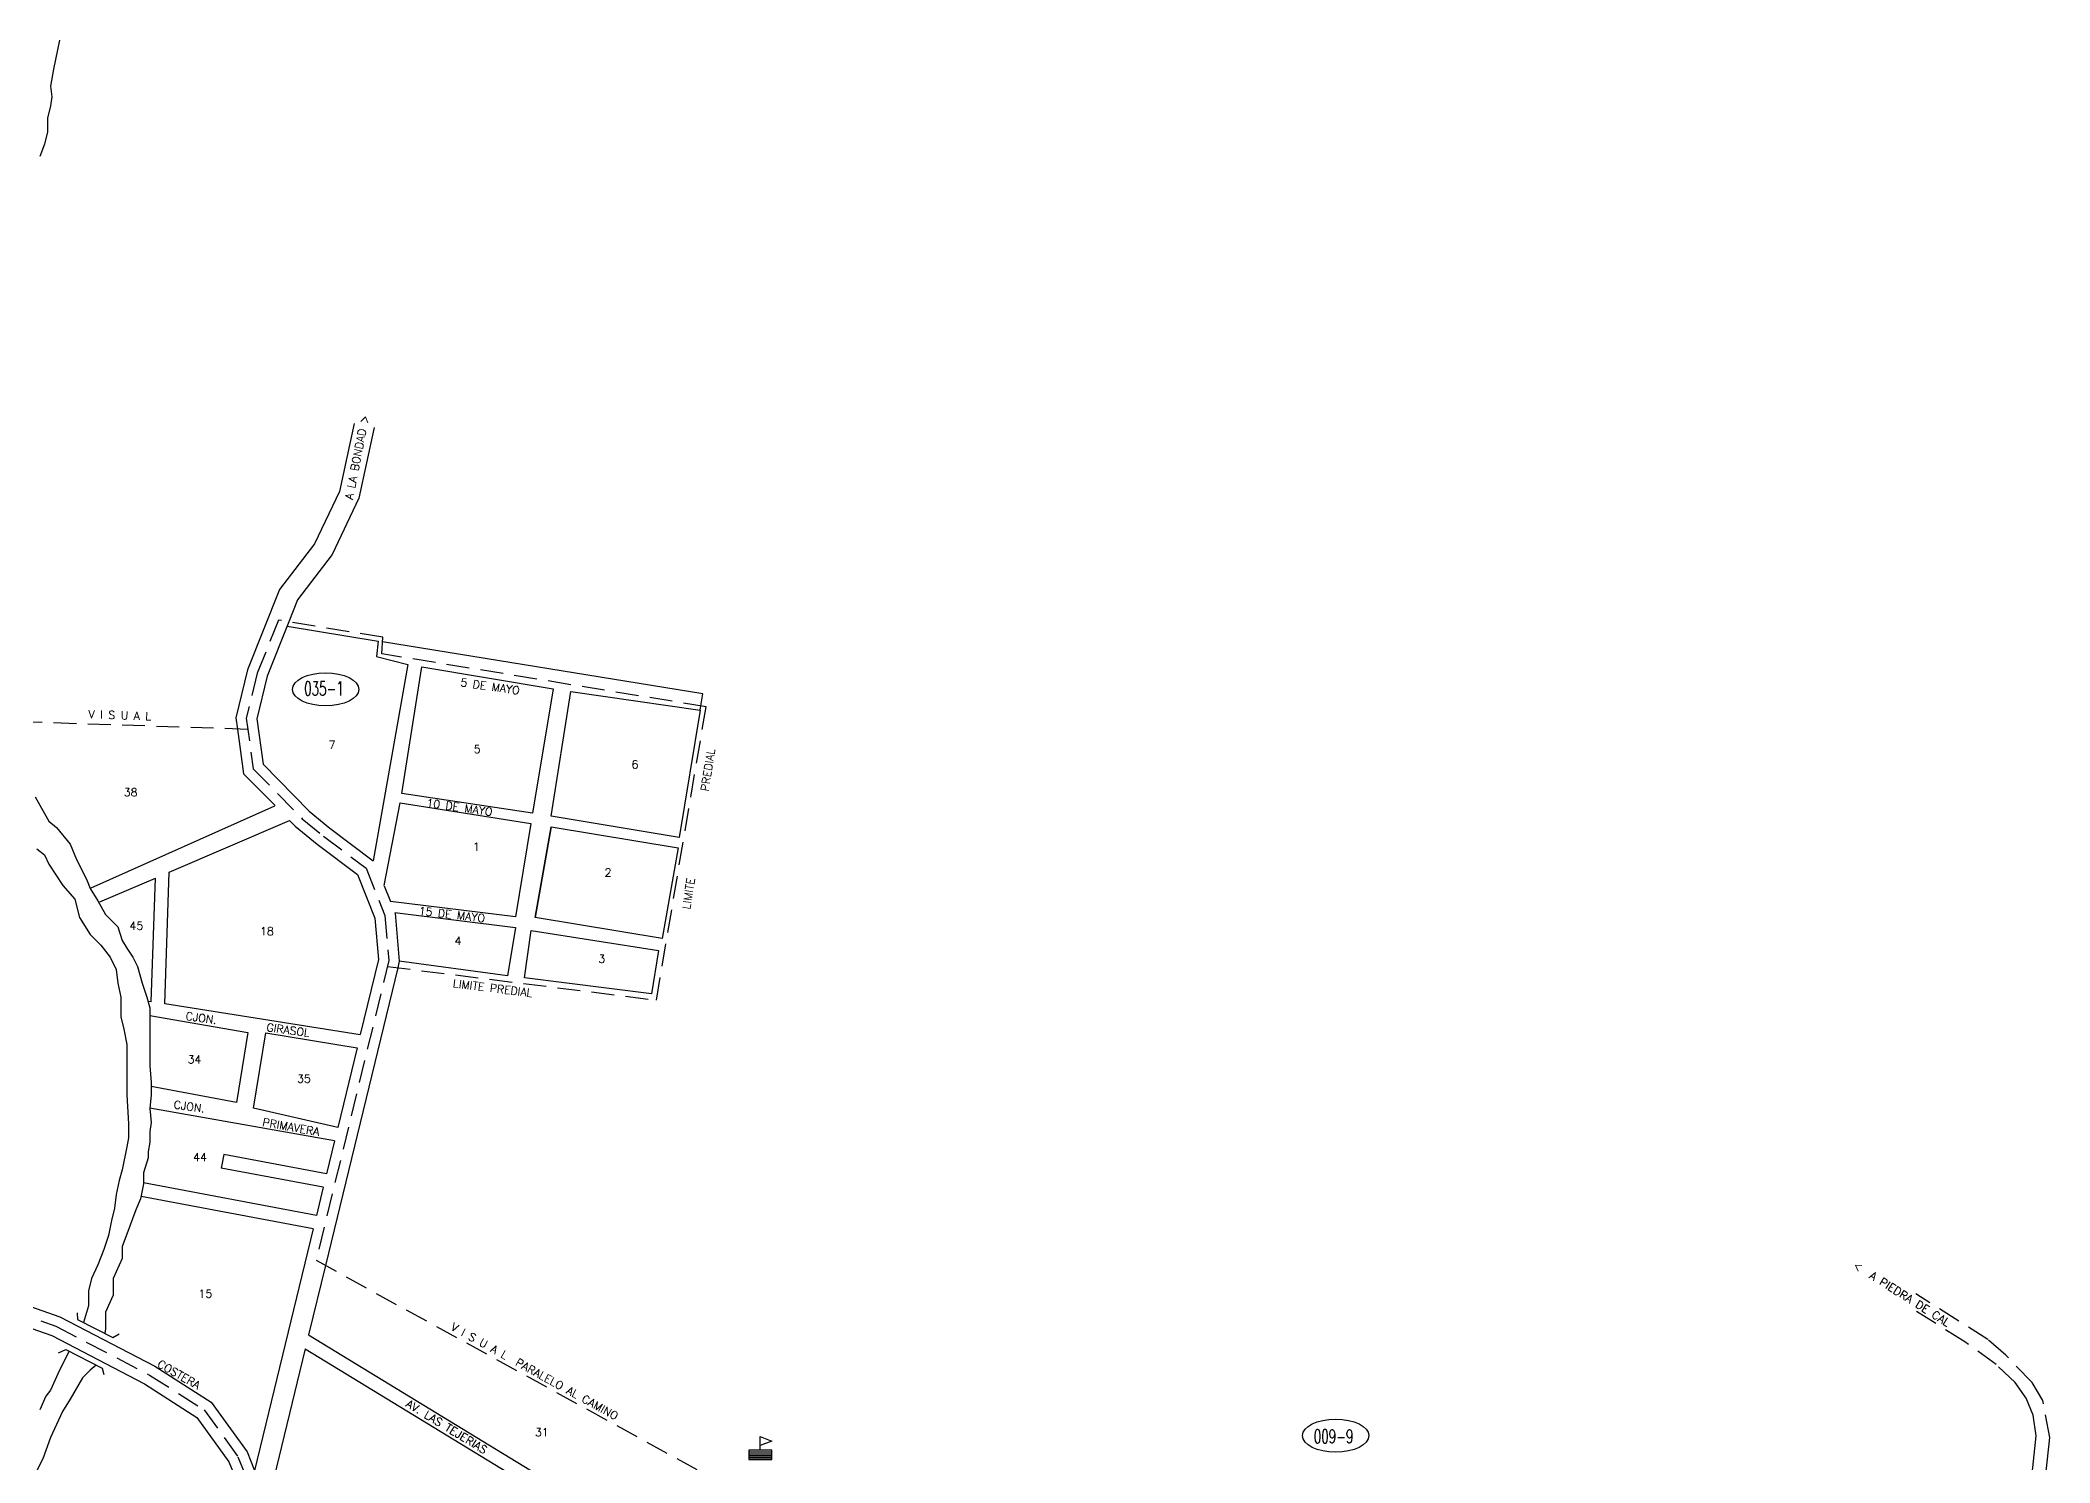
# Model space of a CAD drawing. Extents: x 400988 to 407997, y 1792700 to 1796871.
# Drawn here: x 405457 to 407215, y 1795417 to 1796661 of the extents above; entities that cross this region are included whole.
import ezdxf

# ---------------------------------------------------------------- set-up
doc = ezdxf.new("R2010")
doc.units = 0
doc.header["$LTSCALE"] = 80
doc.header["$MEASUREMENT"] = 0
doc.linetypes.add('HIDDEN', pattern=[0.375, 0.25, -0.125])
doc.layers.get('0').update_dxf_attribs({"linetype": 'CONTINUOUS'})
for name, color, linetype in [('4', 9, 'CONTINUOUS'), ('6', 10, 'CONTINUOUS'), ('9', 5, 'CONTINUOUS'), ('A', 3, 'CONTINUOUS'), ('C', 1, 'CONTINUOUS'), ('D', 6, 'CONTINUOUS'), ('F', 15, 'CONTINUOUS')]:
    doc.layers.add(name, color=color, linetype=linetype)
doc.styles.add('ROMANS', font='ROMANS', dxfattribs={"height": 7})

# ---------------------------------------------------------------- blocks, each defined once
blk = doc.blocks.new('ELL')
blk.add_circle((0, 0), 1)
blk = doc.blocks.new('ESC')
for p, q in [((0, -2), (0, 10)), ((0, 10), (10, 6)), ((10, 6), (0, 2)), ((-10, -3.5), (10, -3.5)), ((-10, -5), (10, -5)), ((-10, -6.5), (10, -6.5)), ((-10, -8), (10, -8)), ((-10, -9.5), (10, -9.5))]:
    blk.add_line(p, q)
blk.add_lwpolyline([(-10, -2), (-10, -10), (10, -10), (10, -2)], close=True)

msp = doc.modelspace()

# ---------------------------------------------------------------- linework, layer by layer
at = {"layer": '4', "color": 9, "linetype": 'HIDDEN'}
for points in [[(405665.799651, 1796153.923467), (405647.344922, 1796107.600008), (405637.718721, 1796068.174792), (405643.884694, 1796023.853646), (405686.641384, 1795980.305571), (405705.268058, 1795965.01037), (405742.466187, 1795937.033592), (405759.031432, 1795895.546946), (405762.473344, 1795856.397826), (405698.839352, 1795594.070004)], [(405761.18357, 1795851.0808), (405996.478165, 1795821.662892), (406039.980682, 1796078.199533), (405756.308017, 1796124.430518), (405757.21432, 1796138.934356), (405665.799651, 1796153.923467)], [(405639.077362, 1796058.408851), (405425.865634, 1796065.404087)], [(405252.132318, 1795698.110722), (405270.247374, 1795639.429973), (405302.273477, 1795608.729133), (405344.698851, 1795580.862793), (405471.146684, 1795536.468113), (405553.107712, 1795493.748327), (405600.815551, 1795463.378804), (405630.448908, 1795422.168254), (405637.897766, 1795403.958869)], [(405698.839352, 1795594.070004), (406097.465691, 1795375.027424), (406073.758137, 1795337.902801), (406328.099833, 1795179.553128)]]:
    msp.add_lwpolyline(points, dxfattribs=at)
at = {"layer": '6', "color": 10}
for p, q in [((406037, 1796089.375), (405756.8125, 1796135)), ((406035.34375, 1796079), (406037, 1796089.375))]:
    msp.add_line(p, q, dxfattribs=at)
for points in [[(405732.063227, 1796325.798611), (405719.148372, 1796266.493118), (405697.469477, 1796220.744188), (405666.758199, 1796180.647304), (405638.751054, 1796110.346202), (405628.56754, 1796068.638443), (405629.949019, 1796058.708342)], [(405749.739554, 1796322.375076), (405736.297441, 1796260.6484), (405712.919024, 1796211.312969), (405682.559939, 1796171.675912), (405674.89353, 1796152.432359)], [(405770.171975, 1795849.957017), (405707.011119, 1795589.579671)], [(407190.125, 1795321.75), (407192.53125, 1795338.375), (407203.4375, 1795440.5)], [(407201.0625, 1795313.5), (407201.71875, 1795318), (407204.4375, 1795336.875), (407215.375, 1795439.25)]]:
    msp.add_lwpolyline(points, dxfattribs=at)
at = {"layer": '6', "color": 10, "linetype": 'HIDDEN'}
for points in [[(407215.374, 1795439.202), (407209.281478, 1795471.365218), (407199.850881, 1795487.096843), (407176.798313, 1795511.218668), (407161.080652, 1795524.852743), (407098.210011, 1795564.706193)], [(407203.442, 1795440.476), (407200.898725, 1795458.779918), (407194.611661, 1795473.462768), (407185.181065, 1795487.096843), (407168.415561, 1795502.828468), (407141.171616, 1795522.755193), (407096.114323, 1795551.072118)]]:
    msp.add_lwpolyline(points, dxfattribs=at)
at = {"layer": '9', "color": 5}
for points in [[(405474.449653, 1796661.128827), (405469.105989, 1796635.728346), (405466.434157, 1796621.022805), (405467.770073, 1796611.664734), (405466.434157, 1796603.643529), (405463.762325, 1796592.94859), (405463.762325, 1796580.916784), (405461.090492, 1796570.221845), (405457.082744, 1796559.526906)], [(405453.080085, 1795999.432245), (405461.098126, 1795984.726704), (405465.107147, 1795978.042367), (405471.788848, 1795972.694898), (405483.81591, 1795957.989356), (405489.16127, 1795944.620683), (405493.170291, 1795936.599478), (405498.515652, 1795925.904539), (405501.188332, 1795919.220203), (405507.870033, 1795908.525263), (405514.551734, 1795896.493457), (405525.242456, 1795885.798518), (405529.251476, 1795873.766712), (405533.260497, 1795867.082375), (405538.605858, 1795859.06117), (405542.614878, 1795851.039966), (405546.623899, 1795836.334425), (405550.632919, 1795824.302619), (405553.3056, 1795814.944547), (405553.3056, 1795802.912741), (405553.3056, 1795793.554669), (405553.3056, 1795781.522862), (405553.3056, 1795773.501658), (405553.3056, 1795764.143587), (405554.64194, 1795749.438045), (405554.64194, 1795738.743106), (405553.3056, 1795726.7113), (405554.64194, 1795714.679494), (405553.3056, 1795706.658289), (405553.3056, 1795697.300218), (405551.96926, 1795689.279013)], [(405454.416425, 1795953.978754), (405461.098126, 1795948.631285), (405465.107147, 1795940.610081), (405477.134209, 1795921.893937), (405487.82493, 1795909.862131), (405491.833951, 1795893.819722), (405501.188332, 1795879.114181), (405510.542714, 1795869.756109), (405518.560755, 1795859.06117), (405523.906116, 1795848.366231), (405525.242456, 1795836.334425), (405527.915136, 1795824.302619), (405527.915136, 1795806.923343), (405530.587817, 1795796.228404), (405533.260497, 1795782.85973), (405533.260497, 1795770.827923), (405533.260497, 1795760.132984), (405533.260497, 1795738.743106), (405534.596837, 1795713.342626), (405534.596837, 1795701.31082), (405533.260497, 1795693.289615), (405529.187437, 1795673.113472), (405526.515605, 1795663.755401), (405523.843773, 1795651.723594), (405522.507857, 1795639.691788), (405519.836024, 1795628.996849), (405517.164192, 1795615.628175), (405513.156444, 1795603.596369), (405507.81278, 1795590.227695), (405502.469115, 1795578.195888), (405499.797283, 1795567.500949), (405499.797283, 1795554.132276), (405495.448464, 1795539.625888)], [(405551.96926, 1795689.279013), (405551.898011, 1795683.808411), (405547.890263, 1795670.439738), (405547.890263, 1795661.081666), (405545.21843, 1795647.712992), (405541.210682, 1795638.35492), (405533.195185, 1795616.965042), (405529.187437, 1795606.270103), (405529.187437, 1795595.575164), (405521.171941, 1795578.195888), (405521.171941, 1795563.490347), (405514.49236, 1795548.784806), (405514.49236, 1795534.079265), (405514.05635, 1795530.152382)], [(405482.869821, 1795514.575954), (405482.430374, 1795514.026254), (405477.086709, 1795503.331315), (405473.078961, 1795495.310111), (405466.399381, 1795480.60457), (405462.391632, 1795475.2571), (405457.047968, 1795463.225294)], [(405506.404851, 1795502.505622), (405501.133199, 1795497.983846), (405494.453619, 1795491.299509), (405483.76629, 1795472.583365), (405477.086709, 1795461.888426), (405466.399381, 1795439.161681), (405459.7198, 1795420.445538), (405451.704304, 1795404.403129)]]:
    msp.add_lwpolyline(points, dxfattribs=at)
at = {"layer": 'F', "color": 15}
for p, q in [((406034.75, 1796075.25), (406035.34375, 1796079)), ((405501.96875, 1795919.875), (405662.84375, 1795991.625)), ((405570.375, 1795933.5), (405675.65625, 1795978.625)), ((405509.59375, 1795907.5), (405558.1875, 1795928.375)), ((405554.53125, 1795820.125), (405551.6875, 1795820.5)), ((405737.46875, 1795791.375), (405566.5, 1795818.25)), ((405714.90625, 1795698.5), (405553.34375, 1795727)), ((405717.78125, 1795710.25), (405644.0625, 1795727.125))]:
    msp.add_line(p, q, dxfattribs=at)
for points in [[(405674.89353, 1796152.432359), (405655.938789, 1796104.853814), (405646.869902, 1796067.71114), (405652.389253, 1796028.037929), (405692.725565, 1795986.95503), (405710.831162, 1795972.087709), (405748.857175, 1795943.488278)], [(405673.4375, 1796148.75), (405752.96875, 1796135.625), (405752.96875, 1796135.625), (405751.53125, 1796122.25), (405751.53125, 1796122.25), (405778.90625, 1796115.125), (405778.90625, 1796115.125), (405748.84375, 1795943.5)], [(405791.21875, 1796113.125), (405906.25, 1796094), (405906.25, 1796094), (405888.1875, 1795985.125), (405888.1875, 1795985.125), (405773.6875, 1796002.375), (405773.6875, 1796002.375), (405791.21875, 1796113.125)], [(405921.65625, 1796091.5), (406034.75, 1796075.25), (406034.75, 1796075.25), (406016.3125, 1795963.875), (406016.3125, 1795963.875), (405904.40625, 1795982.5), (405904.40625, 1795982.5), (405921.65625, 1796091.5)], [(405629.949019, 1796058.708342), (405635.380136, 1796019.669363), (405662.856584, 1795991.684352)], [(405758.28125, 1795921.75), (405772.34375, 1795994.125), (405772.34375, 1795994.125), (405886.6875, 1795976.125), (405886.6875, 1795976.125), (405873.1875, 1795894.375), (405763.78125, 1795908)], [(405675.664633, 1795978.639238), (405680.557203, 1795973.656111), (405699.704954, 1795957.933031), (405735.042399, 1795931.355676), (405750.182001, 1795893.439465), (405753.37843, 1795857.082531), (405737.453822, 1795791.434161)], [(405904.46875, 1795973.125), (406015.59375, 1795954.75), (406015.59375, 1795954.75), (406001.65625, 1795875.5), (406001.65625, 1795875.5), (405890.53125, 1795893.875)], [(405890.53125, 1795893.875), (405904.46875, 1795973.125), (405904.46875, 1795973.125), (405890.53125, 1795893.875)], [(405566.484832, 1795818.240168), (405570.369131, 1795933.544503)], [(405554.541109, 1795820.112809), (405558.186563, 1795928.327095)], [(405758.274173, 1795921.713794), (405763.773099, 1795907.942069)], [(405767.714461, 1795898.071167), (405767.880862, 1795897.654426), (405771.568258, 1795855.713122), (405770.171975, 1795849.957017)], [(405767.71875, 1795898.125), (405873.1875, 1795885), (405873.1875, 1795885), (405866.21875, 1795842.875), (405866.21875, 1795842.875), (405771.5625, 1795855.75)], [(405881.03125, 1795841.25), (405887.0625, 1795882.625), (405887.0625, 1795882.625), (405998.34375, 1795865.125), (405998.34375, 1795865.125), (405992.0625, 1795827.125), (405992.0625, 1795827.125), (405881.03125, 1795841.25)], [(405553.3125, 1795808.25), (405639.1875, 1795793.25), (405639.1875, 1795793.25), (405629.0625, 1795732), (405629.0625, 1795732), (405554.65625, 1795746.125)], [(405644.0625, 1795727.125), (405654.96875, 1795793), (405654.96875, 1795793), (405734.625, 1795779.875)], [(405734.635107, 1795779.814159), (405717.77438, 1795710.306686)], [(405261.793461, 1795697.326624), (405278.159024, 1795644.313071), (405307.905094, 1795615.797915), (405348.719348, 1795588.989811), (405474.73558, 1795544.746661), (405557.61254, 1795501.549473), (405607.110692, 1795470.040284), (405638.376468, 1795426.559562), (405645.010609, 1795410.341822)], [(405618.070049, 1795686.542917), (405615.780603, 1795674.763103)], [(405707.914691, 1795669.660632), (405618.070049, 1795686.542917)], [(405714.901645, 1795698.463987), (405707.914691, 1795669.660632)], [(405705.081974, 1795657.982902), (405615.780603, 1795674.763103)], [(405257.64468, 1795649.742742), (405262.335725, 1795634.546874), (405296.641861, 1795601.660351), (405340.678355, 1795572.735776), (405467.557787, 1795528.189565), (405548.602885, 1795485.947182), (405594.520409, 1795456.717323), (405622.521349, 1795417.776947), (405635.161488, 1795386.877019), (405633.552692, 1795347.940044), (405614.497436, 1795275.486382), (405585.158745, 1795183.635312), (405563.142799, 1795118.172941), (405540.88684, 1795065.104094)], [(405696.267083, 1795621.643973), (405545.664128, 1795649.943068)], [(405699.0998, 1795633.321703), (405547.890263, 1795661.734778)], [(405705.081974, 1795657.982902), (405699.0998, 1795633.321703)], [(405696.267083, 1795621.643973), (405645.010609, 1795410.341822)], [(405707.011119, 1795589.579671), (405692.257519, 1795528.758722)], [(405489.696417, 1795548.017515), (405490.192412, 1795542.30181), (405520.944089, 1795526.645749), (405526.648029, 1795529.627856)], [(405692.257519, 1795528.758722), (406033.122082, 1795321.009905)], [(405473.578794, 1795513.051976), (405480.026726, 1795516.034083), (405511.522395, 1795499.881004), (405513.010379, 1795494.165299)], [(405689.287664, 1795516.51565), (405659.567232, 1795393.994715)], [(405689.287664, 1795516.51565), (406021.128053, 1795314.266852)]]:
    msp.add_lwpolyline(points, dxfattribs=at)

# ---------------------------------------------------------------- block references
at = {"layer": '4', "color": 9, "xscale": 28.996584, "yscale": 14.498292, "zscale": 28.996584}
for p in [(405707.121491, 1796093.408027), (406590.602589, 1795440.755872)]:
    msp.add_blockref('ELL', p, dxfattribs=at)
at = {"layer": 'A', "color": 3, "xscale": 1.006826, "yscale": 1.006826, "zscale": 1.006826}
msp.add_blockref('ESC', (406087.392446, 1795429.998365), dxfattribs=at)

# ---------------------------------------------------------------- texts
at = {"layer": '4', "color": 9, "style": 'ROMANS', "width": 0.63}
for s, p in [('035-1', (405688.376577, 1796088.051362)), ('009-9', (406571.556022, 1795434.030188))]:
    msp.add_text(s, height=12.08191, dxfattribs=at).set_placement(p)
at = {"layer": 'C', "color": 1, "style": 'ROMANS'}
for s, p in [('7', (405709.747448, 1796041.250785)), ('5', (405836.632822, 1796037.696202)), ('6', (405974.7627, 1796024.262367)), ('38', (405530.560608, 1795999.865165)), ('1', (405835.967092, 1795952.20379)), ('2', (405951.161875, 1795929.688745)), ('45', (405535.564136, 1795883.187633)), ('18', (405649.785037, 1795878.431744)), ('4', (405819.96071, 1795870.027342)), ('3', (405945.819589, 1795854.288257)), ('34', (405586.419673, 1795766.334242)), ('35', (405682.161286, 1795749.393795)), ('44', (405591.272269, 1795680.82807)), ('15', (405595.981046, 1795561.393189)), ('31', (405890.259543, 1795440.14815))]:
    msp.add_text(s, height=7, dxfattribs=at).set_placement(p)
at = {"layer": 'D', "color": 6, "style": 'ROMANS'}
for s, rotation, p in [('A LA BONDAD >', 78.967356, (405730.758544, 1796258.817718)), ('5 DE MAYO', 351.748099, (405824.653779, 1796096.263246)), ('V I S U A L', 358.120864, (405499.590477, 1796068.188093)), ('PREDIAL', 81.340063, (406042.140105, 1796003.871672)), ('10 DE MAYO', 351.794635, (405794.91846, 1795990.8814)), ('LIMITE', 81.340063, (406025.978305, 1795900.626928)), ('15 DE MAYO', 353.227356, (405788.308163, 1795896.428193)), ('LIMITE PREDIAL', 352.873525, (405818.220973, 1795832.984762)), ('CJON.        GIRASOL', 352.087356, (405584.326345, 1795804.421269)), ('CJON.', 352.087356, (405573.869896, 1795726.958791)), ('PRIMAVERA', 349.840792, (405651.457057, 1795711.66256)), ('<  A PIEDRA DE CAL', 327.852082, (407042.674277, 1795587.779243)), ('V I S U A L  PARALELO AL CAMINO', 331.211492, (405815.980992, 1795533.573722)), ('COSTERA', 330.351162, (405559.238312, 1795501.29865))]:
    msp.add_text(s, height=7, rotation=rotation, dxfattribs=at).set_placement(p)
at = {"layer": 'D', "linetype": 'CONTINUOUS', "style": 'ROMANS'}
msp.add_text('AV. LAS TEJERIAS', height=7, rotation=328.569731, dxfattribs=at).set_placement((405776.67391, 1795466.674137))

doc.saveas('drawing.dxf')
